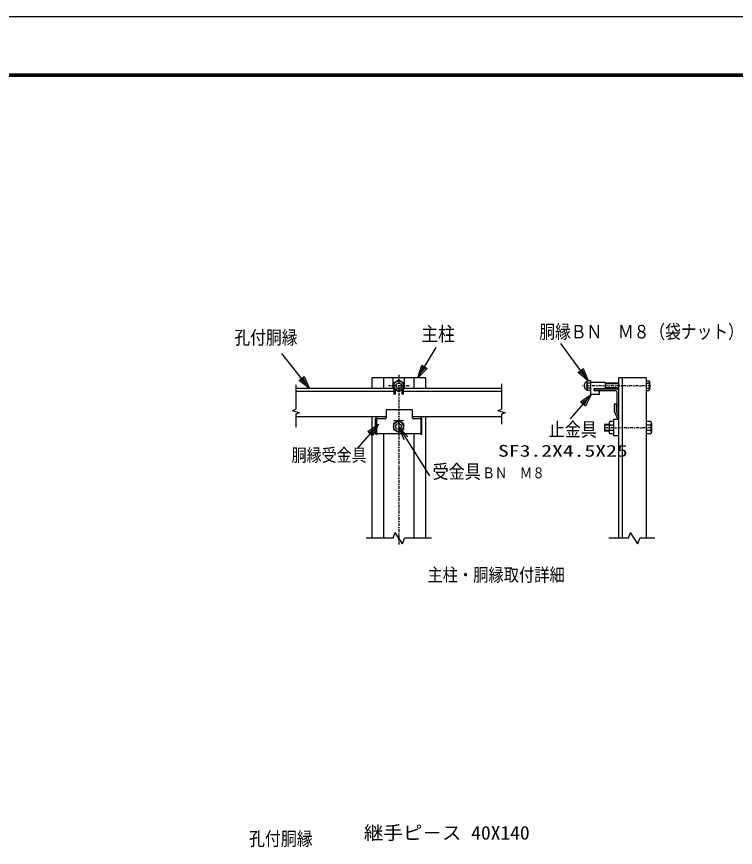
# Model space of a CAD drawing. Units: millimetres, scale not verified. Extents: x -4455 to 4455, y -3150 to 3150.
# Drawn here: x 395 to 2745, y 433 to 3150 of the extents above; entities that cross this region are included whole.
import ezdxf
from ezdxf.enums import TextEntityAlignment as Align

# ---------------------------------------------------------------- set-up
doc = ezdxf.new("R2010")
doc.units = ezdxf.units.MM
doc.header["$LTSCALE"] = 20
doc.linetypes.add('USER2', pattern=[1.01, 0.5, -0.25, 0.01, -0.25])
for name, color, linetype, lineweight in [('0-0_1', 7, 'Continuous', 25), ('0-1_2', 7, 'Continuous', 25), ('0-2_0', 4, 'Continuous', 25), ('0-4_EXTCNT-LMEC0', 4, 'Continuous', 25), ('0-6_WAKU', 7, 'Continuous', 25)]:
    doc.layers.add(name, color=color, linetype=linetype, lineweight=lineweight)
doc.styles.add('ＭＳ ゴシック', font='')
doc.styles.get('ＭＳ ゴシック').set_extended_font_data('MS Gothic')

# ---------------------------------------------------------------- blocks, each defined once
blk = doc.blocks.new('C12')
at = {"layer": '0-0_1', "color": 4}
blk.add_line((116624.1, 104388.2), (114811.1, 106684), dxfattribs=at)
blk.add_lwpolyline([(116268.3, 105177.6), (116624.1, 104388.2), (115938.7, 104917.3)], close=True, dxfattribs=at)
blk.add_lwpolyline([(116185.9, 105112.5), (116363.8, 104717.8), (116021.1, 104982.3)], dxfattribs=at)
blk = doc.blocks.new('C13')
at = {"layer": '0-0_1', "color": 4}
blk.add_line((123707.5, 105095.7), (124907.8, 107079.9), dxfattribs=at)
blk.add_lwpolyline([(124322, 105705.7), (123707.5, 105095.7), (123962.6, 105923.1)], close=True, dxfattribs=at)
blk.add_lwpolyline([(124232.1, 105760.1), (123924.9, 105455.1), (124052.5, 105868.8)], dxfattribs=at)
blk = doc.blocks.new('C14')
at = {"layer": '0-0_1', "color": 4}
blk.add_line((135061, 104010.5), (133661.3, 102411.8), dxfattribs=at)
blk.add_lwpolyline([(134349.7, 103516.8), (135061, 104010.5), (134665.7, 103240.2)], close=True, dxfattribs=at)
blk.add_lwpolyline([(134428.7, 103447.7), (134784.4, 103694.5), (134586.7, 103309.3)], dxfattribs=at)
blk = doc.blocks.new('C15')
at = {"layer": '0-0_1', "color": 4}
blk.add_line((134851.1, 104894.6), (133050.8, 107334.7), dxfattribs=at)
blk.add_lwpolyline([(134521.3, 105695.2), (134851.1, 104894.6), (134183.4, 105445.9)], close=True, dxfattribs=at)
blk.add_lwpolyline([(134436.8, 105632.9), (134601.7, 105232.6), (134267.9, 105508.2)], dxfattribs=at)
blk = doc.blocks.new('DARROWS')
at = {"layer": '0-2_0', "color": 2}
blk.add_line((0, 0), (-19.982, 0), dxfattribs=at)
blk.add_lwpolyline([(-20, -3.333), (0, 0), (-20, 3.333)], dxfattribs=at)

msp = doc.modelspace()

# ---------------------------------------------------------------- linework, layer by layer
at = {"layer": '0-0_1'}
for p, q in [((1556.27, 1969.14), (1556.27, 1933.77)), ((1732.35, 1969.14), (1556.28, 1969.14)), ((1594.84, 1969.14), (1594.84, 1933.77)), ((1625.69, 1933.77), (1625.69, 1969.14)), ((1662.94, 1933.77), (1662.94, 1969.14)), ((1693.79, 1969.14), (1693.79, 1933.77)), ((1732.35, 1969.14), (1732.35, 1933.77)), ((2453.35, 1969.14), (2363.35, 1969.14)), ((2363.35, 1969.14), (2363.35, 1444.14)), ((2375.35, 1969.14), (2375.35, 1444.14)), ((2453.35, 1969.14), (2453.35, 1444.14)), ((1628.19, 1933.77), (1308.36, 1933.77)), ((1628.19, 1952.27), (1628.19, 1914.88)), ((1628.19, 1933.65), (1644.31, 1924.33)), ((1633.19, 1930.76), (1633.19, 1914.88)), ((1644.31, 1924.33), (1660.44, 1933.65)), ((1655.44, 1914.88), (1655.44, 1930.76)), ((1660.44, 1914.88), (1660.44, 1952.27)), ((1980.27, 1933.77), (1660.44, 1933.77)), ((2319.15, 1953.06), (2270.92, 1953.06)), ((2319.14, 1932.97), (2282.98, 1932.96)), ((2282.98, 1928.95), (2282.98, 1932.96)), ((2359.33, 1931.96), (2282.98, 1931.96)), ((2319.15, 1953.06), (2319.14, 1932.96)), ((1628.19, 1923.98), (1308.36, 1923.98)), ((1633.19, 1914.88), (1628.19, 1914.88)), ((1660.44, 1914.88), (1655.44, 1914.88)), ((1980.27, 1923.98), (1660.44, 1923.98)), ((2354.31, 1925.93), (2285.99, 1925.93)), ((2301.06, 1914.88), (2301.06, 1925.93)), ((2357.32, 1922.92), (2357.32, 1854.6)), ((2349.29, 1882.73), (2349.29, 1859.41)), ((2355.32, 1882.73), (2349.29, 1882.73)), ((2355.32, 1882.73), (2355.31, 1860.63)), ((2349.29, 1859.41), (2360.74, 1832.19)), ((2355.32, 1860.63), (2363.35, 1841.53)), ((2363.35, 1851.59), (2360.34, 1851.59)), ((1603.42, 1841.18), (1308.36, 1841.18)), ((1556.27, 1841.18), (1556.27, 1444.14)), ((1643.36, 1828.2), (1627.24, 1818.89)), ((1659.49, 1818.89), (1643.36, 1828.2)), ((1980.27, 1841.18), (1689.83, 1841.18)), ((1732.35, 1841.18), (1732.35, 1444.14)), ((2346.73, 1825.53), (2334.46, 1825.53)), ((2346.73, 1832.19), (2346.73, 1778.86)), ((2363.35, 1832.19), (2346.73, 1832.19)), ((2468.32, 1825.53), (2453.39, 1825.53)), ((1627.24, 1800.27), (1643.36, 1790.95)), ((1643.36, 1790.95), (1659.49, 1800.27)), ((2317.4, 1816.19), (2317.39, 1794.86)), ((2332.06, 1794.86), (2317.39, 1794.86)), ((2332.06, 1816.19), (2317.4, 1816.19)), ((2332.06, 1819.86), (2332.06, 1791.19)), ((2346.73, 1814.19), (2334.46, 1814.19)), ((2346.73, 1796.86), (2334.46, 1796.86)), ((2468.31, 1814.19), (2453.39, 1814.19)), ((2468.32, 1796.86), (2453.39, 1796.86)), ((2470.72, 1819.87), (2470.72, 1791.18)), ((1594.84, 1786.45), (1594.84, 1444.14)), ((1693.79, 1786.45), (1693.79, 1444.14)), ((2346.73, 1785.53), (2334.46, 1785.53)), ((2363.35, 1778.86), (2346.73, 1778.86)), ((2468.36, 1785.53), (2453.39, 1785.53))]:
    msp.add_line(p, q, dxfattribs=at)
at = {"layer": '0-0_1', "color": 4, "linetype": 'USER2'}
for p, q in [((1644.31, 1979.08), (1644.31, 1418.68)), ((1678.55, 1942.96), (1610.6, 1942.96)), ((2468.73, 1943.01), (2245.47, 1943.01)), ((2470.72, 1805.53), (2314.43, 1805.53))]:
    msp.add_line(p, q, dxfattribs=at)
at = {"layer": '0-0_1', "color": 4}
for p, q in [((1308.36, 1945.93), (1308.36, 1881.83)), ((1980.27, 1948.81), (1980.27, 1877.82)), ((1296.61, 1862.29), (1308.36, 1866.57)), ((1968.52, 1862.29), (1980.27, 1866.57)), ((1980.27, 1873.55), (1980.27, 1866.57)), ((1980.27, 1849.46), (1980.27, 1817.21)), ((2332.06, 1814.06), (2317.39, 1814.06)), ((2332.06, 1796.99), (2317.39, 1796.99)), ((1625.69, 1444.14), (1537.65, 1444.14)), ((1625.69, 1444.14), (1632.47, 1462.77)), ((1656.16, 1425.52), (1632.47, 1462.77)), ((1656.16, 1425.52), (1662.94, 1444.14)), ((1750.98, 1444.14), (1662.94, 1444.14)), ((2395.47, 1444.14), (2331.48, 1444.14)), ((2395.47, 1444.14), (2402.24, 1462.77)), ((2425.93, 1425.52), (2402.24, 1462.77)), ((2425.93, 1425.52), (2432.71, 1444.14)), ((2482.04, 1444.14), (2432.71, 1444.14))]:
    msp.add_line(p, q, dxfattribs=at)
at = {"layer": '0-0_1'}
for points in [[(1660.44, 1952.27), (1644.31, 1961.58), (1628.19, 1952.27)], [(2270.92, 1926.94), (2270.92, 1914.88), (2301.06, 1914.88)]]:
    msp.add_lwpolyline(points, dxfattribs=at)
at = {"layer": '0-0_1', "color": 4}
for points in [[(1296.61, 1862.29), (1320.1, 1853.74), (1308.36, 1849.46)], [(1968.52, 1862.29), (1992.02, 1853.74), (1980.27, 1849.46)]]:
    msp.add_lwpolyline(points, dxfattribs=at)
at = {"layer": '0-0_1'}
for centre, radius in [((1644.31, 1942.96), 16.13), ((1644.31, 1942.96), 9.31), ((1643.36, 1809.58), 16.13), ((1643.36, 1809.58), 9.31)]:
    msp.add_circle(centre, radius, dxfattribs=at)
for centre, radius, start, end in [((2265.76, 1942.75), 15.29, 113.49934, 245.97135), ((2359.33, 1927.94), 4.02, 0, 90), ((2285.99, 1928.95), 3.01, 180.01749, 270), ((2354.31, 1922.92), 3.01, 0, 90), ((2360.34, 1854.57), 3.01, 179.99992, 270), ((2339.77, 1819.88), 7.75, 133.23149, 226.94679), ((2463.01, 1819.88), 7.75, 313.05395, 46.76926), ((2349.01, 1805.48), 16.94, 149.07794, 210.64148), ((2340.26, 1791.15), 8.14, 135.46316, 224.1324), ((2453.77, 1805.48), 16.94, 329.3584, 30.92194), ((2462.52, 1791.15), 8.14, 315.86685, 44.53607)]:
    msp.add_arc(centre, radius, start, end, dxfattribs=at)
at = {"layer": '0-1_2'}
for p, q in [((2259.67, 1956.93), (2260.91, 1959.09)), ((2259.67, 1956.93), (2259.67, 1929.09)), ((2270.92, 1959.09), (2260.91, 1959.09)), ((2270.92, 1959.09), (2270.92, 1926.94)), ((2453.35, 1959.09), (2453.35, 1926.81)), ((2453.35, 1959.09), (2463.4, 1959.09)), ((2464.65, 1956.92), (2463.4, 1959.09)), ((2464.65, 1956.92), (2464.65, 1928.97)), ((2259.67, 1929.09), (2260.91, 1926.94)), ((2270.92, 1951.05), (2260.8, 1951.05)), ((2270.92, 1934.97), (2260.91, 1934.97)), ((2270.92, 1951.05), (2270.92, 1934.97)), ((2363.35, 1951.05), (2319.14, 1951.05)), ((2363.35, 1934.98), (2319.14, 1934.97)), ((2453.35, 1951.02), (2463.4, 1951.02)), ((2453.35, 1934.88), (2463.4, 1934.88)), ((2270.92, 1926.94), (2260.91, 1926.94)), ((2453.35, 1926.81), (2463.4, 1926.81)), ((2464.65, 1928.97), (2463.4, 1926.81)), ((2453.39, 1818.43), (2453.39, 1792.61))]:
    msp.add_line(p, q, dxfattribs=at)
at = {"layer": '0-1_2', "color": 4}
for p, q in [((2363.35, 1949.44), (2319.14, 1949.44)), ((2363.35, 1936.58), (2319.14, 1936.58))]:
    msp.add_line(p, q, dxfattribs=at)
at = {"layer": '0-1_2'}
for centre, radius, start, end in [((2274.2, 1956.93), 14.61, 179.99992, 203.62862), ((2450.06, 1956.92), 14.59, 336.1131, 0), ((2274.2, 1929.09), 14.53, 156.03488, 179.99992), ((2288.66, 1943.25), 28.93, 164.30701, 196.61107), ((2438.03, 1942.95), 26.62, 342.35559, 17.65405), ((2450.06, 1928.97), 14.59, 0, 23.88546)]:
    msp.add_arc(centre, radius, start, end, dxfattribs=at)
at = {"layer": '0-2_0', "color": 7}
for p, q in [((1603.42, 1864.52), (1603.42, 1837.4)), ((1568.4, 1785.32), (1568.4, 1835.72)), ((1571.13, 1837.72), (1570.4, 1837.72)), ((1570.4, 1837.72), (1571.13, 1837.72)), ((1571.6, 1832.4), (1571.6, 1788.45)), ((1573.13, 1834.4), (1573.13, 1835.72)), ((1600.42, 1834.4), (1573.6, 1834.4)), ((1628.58, 1828.95), (1660.4, 1828.95)), ((1628.58, 1828.95), (1628.58, 1828.9)), ((1628.58, 1828.9), (1660.4, 1828.9)), ((1660.4, 1828.95), (1660.4, 1828.9)), ((1715.47, 1834.4), (1692.83, 1834.4)), ((1715.47, 1834.34), (1715.47, 1834.4)), ((1715.5, 1834.4), (1715.5, 1835.72)), ((1717.02, 1832.4), (1717.02, 1788.45)), ((1718.23, 1837.72), (1717.5, 1837.72)), ((1717.5, 1837.72), (1718.23, 1837.72)), ((1720.23, 1785.32), (1720.23, 1835.72)), ((1627.24, 1818.89), (1627.24, 1800.27)), ((1659.49, 1818.89), (1659.49, 1800.27)), ((1570.38, 1783.61), (1571.13, 1783.61)), ((1573.13, 1785.61), (1573.13, 1786.45)), ((1715.5, 1785.61), (1715.5, 1786.45)), ((1718.25, 1783.61), (1717.5, 1783.61))]:
    msp.add_line(p, q, dxfattribs=at)
for points in [[(1689.83, 1837.4), (1689.83, 1864.52), (1603.42, 1864.52)], [(1573.6, 1786.45), (1715.47, 1786.45), (1715.47, 1786.51)]]:
    msp.add_lwpolyline(points, dxfattribs=at)
for centre, radius, start, end in [((1570.4, 1835.72), 2, 90, 180), ((1571.13, 1835.72), 2, 0, 90), ((1573.6, 1832.4), 2, 90, 180), ((1600.42, 1837.4), 3, 270, 0), ((1692.83, 1837.4), 3, 180, 270), ((1715.02, 1832.4), 2, 0, 90), ((1717.5, 1835.72), 2, 90, 180), ((1718.23, 1835.72), 2, 0, 90), ((1570.38, 1785.61), 2, 188.18645, 270), ((1571.13, 1785.61), 2, 270, 0), ((1573.6, 1788.45), 2, 180, 270), ((1715.02, 1788.45), 2, 270, 0), ((1717.5, 1785.61), 2, 180, 270), ((1718.25, 1785.61), 2, 270, 351.81355)]:
    msp.add_arc(centre, radius, start, end, dxfattribs=at)
at = {"layer": '0-4_EXTCNT-LMEC0'}
for p, q in [((1308.36, 1881.83), (1308.36, 1866.57)), ((1980.27, 1877.82), (1980.27, 1873.55)), ((1308.36, 1849.46), (1308.36, 1807.77))]:
    msp.add_line(p, q, dxfattribs=at)
at = {"layer": '0-4_EXTCNT-LMEC0', "color": 2}
msp.add_line((1667.43, 1771.56), (1745.25, 1648.63), dxfattribs=at)
at = {"layer": '0-6_WAKU', "color": 3}
msp.add_lwpolyline([(-4455.12, 3150.04), (4454.88, 3150.04), (4454.88, -3149.96), (-4455.12, -3149.96)], close=True, dxfattribs=at)
at = {"layer": '0-6_WAKU'}
for points in [[(-4155.12, 2962.54), (4154.88, 2962.54), (4154.88, -2962.46), (-4155.12, -2962.46)], [(-4153.25, 2960.66), (4153, 2960.66), (4153, -2960.59), (-4153.25, -2960.59)], [(-4151.37, 2958.79), (4151.13, 2958.79), (4151.13, -2958.71), (-4151.37, -2958.71)], [(-4149.5, 2956.91), (4149.25, 2956.91), (4149.25, -2956.84), (-4149.5, -2956.84)], [(-4147.62, 2955.04), (4147.38, 2955.04), (4147.38, -2954.96), (-4147.62, -2954.96)]]:
    msp.add_lwpolyline(points, close=True, dxfattribs=at)

# ---------------------------------------------------------------- block references
at = {"layer": '0-2_0', "xscale": 0.05, "yscale": 0.05}
for name, p in [('C13', (-4478.33, -3285.64)), ('C15', (-4478.33, -3285.64)), ('C12', (-4478.33, -3285.64)), ('C14', (-4478.33, -3285.64)), ('C14', (-5174.35, -3382.97))]:
    msp.add_blockref(name, p, dxfattribs=at)
at = {"layer": '0-4_EXTCNT-LMEC0', "xscale": 2.25, "yscale": 2.25, "rotation": 122.33519}
msp.add_blockref('DARROWS', (1643.36, 1809.58), dxfattribs=at)

# ---------------------------------------------------------------- texts
at = {"layer": '0-0_1', "color": 4, "style": 'ＭＳ ゴシック'}
for s, height, width, p in [('胴縁ＢＮ\u3000Ｍ８（袋ナット）', 44.37, 0.85, (2104, 2084.13)), ('孔付胴縁', 44.57, 0.85, (1106.65, 2064.92)), ('主柱', 47.36, 0.85, (1718.01, 2074.24)), ('止金具', 45.45, 0.85, (2134.49, 1763.44)), ('胴縁受金具', 42.29, 0.85, (1294.16, 1682.18)), ('受金具', 45.45, 0.85, (1754.96, 1625.64)), ('ＢＮ\u3000Ｍ８', 35.18, 0.85, (1918, 1629.87)), ('主柱・胴縁取付詳細', 43.02, 0.85, (1738.18, 1290.1)), ('孔付胴縁', 45.01, 0.85, (1154.54, 425.35)), ('継手ピ－ス 40X140', 44.62, 1.05, (1529.97, 445.24))]:
    msp.add_text(s, height=height, dxfattribs=dict(at, width=width)).set_placement(p, align=Align.BOTTOM_LEFT)
at = {"layer": '0-4_EXTCNT-LMEC0', "style": 'ＭＳ ゴシック', "width": 1.35}
msp.add_text('SF3.2X4.5X25', height=38.48, dxfattribs=at).set_placement((1969.05, 1699.21), align=Align.BOTTOM_LEFT)

doc.saveas('drawing.dxf')
